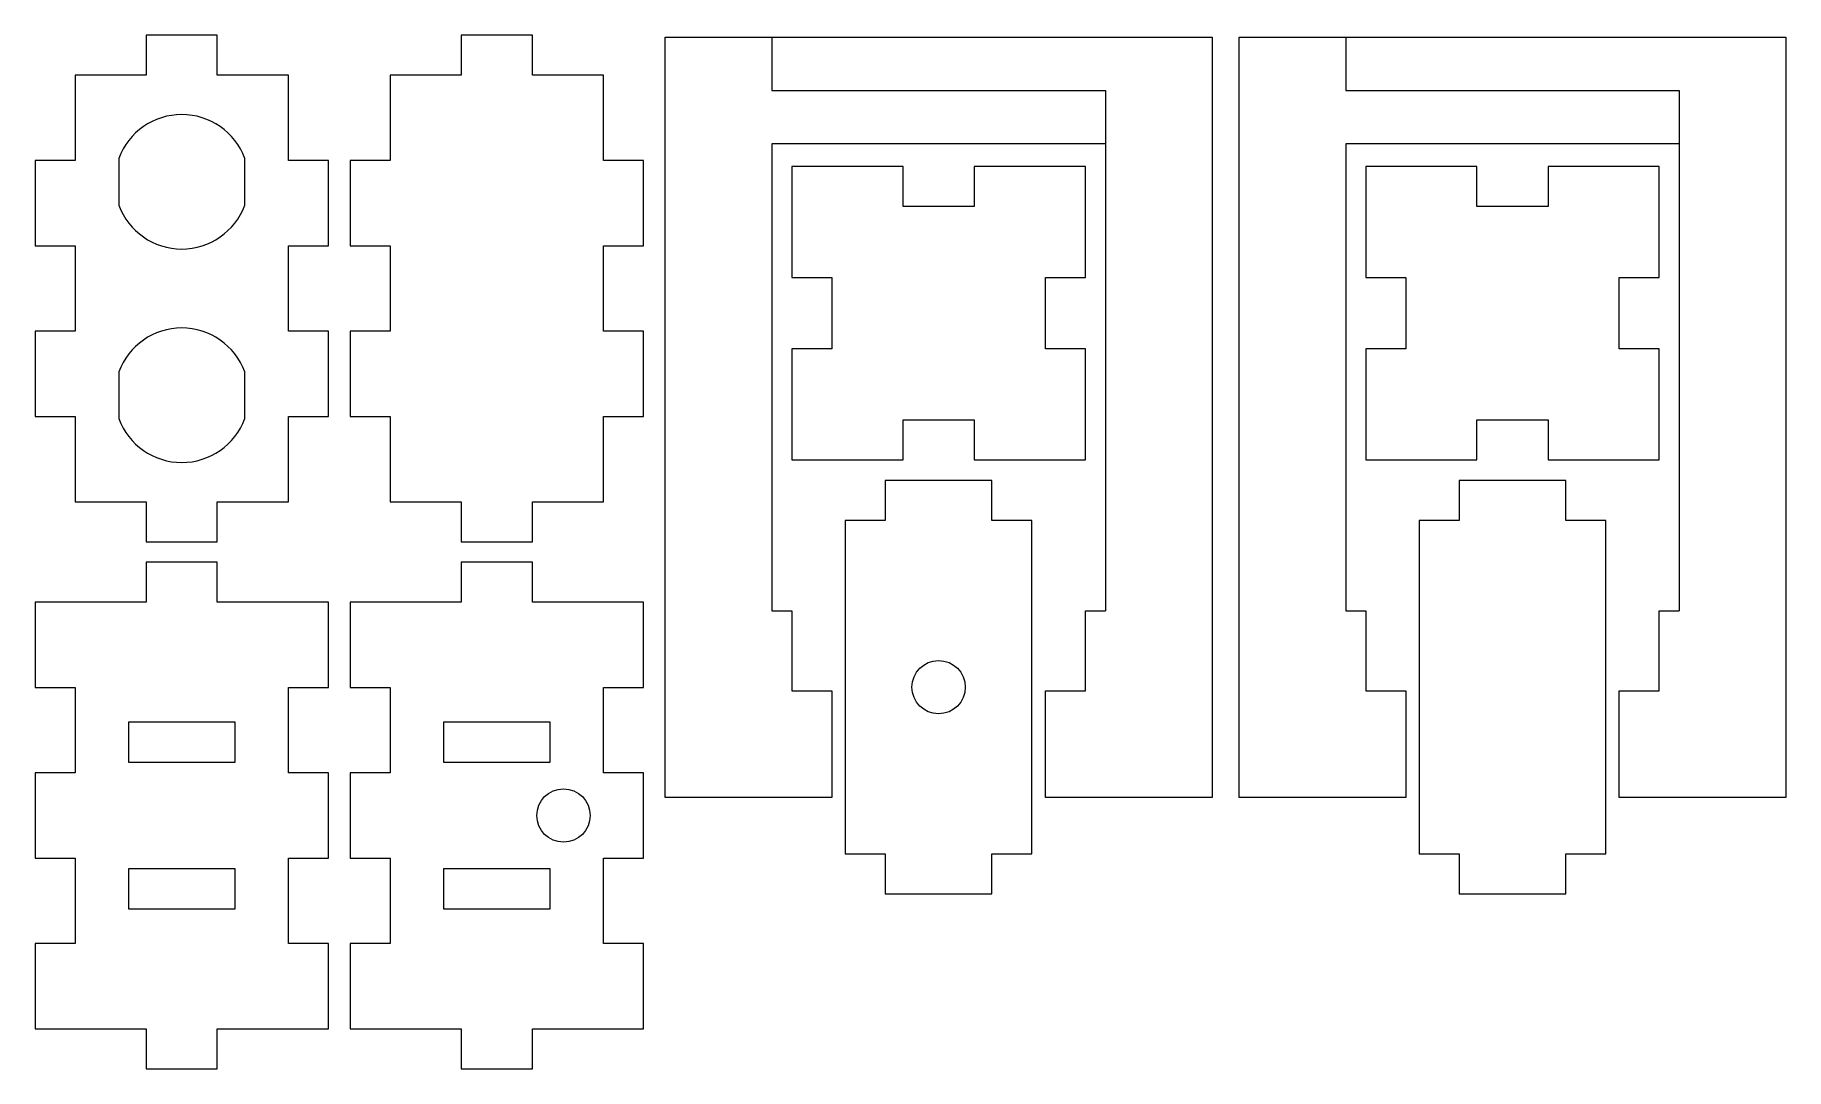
# Model space of a CAD drawing. Header units: inches. Extents: x 0.16 to 8.37, y 0.07 to 4.91.
import ezdxf

# ---------------------------------------------------------------- set-up
doc = ezdxf.new("R2010")
doc.units = ezdxf.units.IN
doc.header["$MEASUREMENT"] = 0

msp = doc.modelspace()

# ---------------------------------------------------------------- linework, layer by layer
at = {"color": 7, "linetype": 'Continuous', "lineweight": 15}
for p, q in [((1.0156, 4.912), (0.6823, 4.912)), ((0.6823, 4.912), (0.6823, 4.7245)), ((1.0156, 4.7245), (1.0156, 4.912)), ((2.1584, 4.912), (2.1584, 4.7245)), ((2.4918, 4.912), (2.1584, 4.912)), ((2.4918, 4.7245), (2.4918, 4.912)), ((3.1139, 4.9026), (3.6139, 4.9026)), ((3.1139, 1.3401), (3.1139, 4.9026)), ((3.6139, 4.9026), (3.6139, 4.6526)), ((3.6139, 4.9026), (5.6764, 4.9026)), ((5.6764, 4.9026), (5.6764, 1.3401)), ((5.8027, 4.9026), (6.3027, 4.9026)), ((5.8027, 1.3401), (5.8027, 4.9026)), ((6.3027, 4.9026), (6.3027, 4.6526)), ((6.3027, 4.9026), (8.3652, 4.9026)), ((8.3652, 4.9026), (8.3652, 1.3401)), ((0.349, 4.7245), (0.349, 4.3245)), ((0.6823, 4.7245), (0.349, 4.7245)), ((1.349, 4.7245), (1.0156, 4.7245)), ((1.349, 4.3245), (1.349, 4.7245)), ((1.8251, 4.7245), (1.8251, 4.3245)), ((2.1584, 4.7245), (1.8251, 4.7245)), ((2.8251, 4.7245), (2.4918, 4.7245)), ((2.8251, 4.3245), (2.8251, 4.7245)), ((3.6139, 4.6526), (5.1764, 4.6526)), ((5.1764, 4.6526), (5.1764, 4.4026)), ((5.1764, 4.6526), (5.1764, 2.2151)), ((6.3027, 4.6526), (7.8652, 4.6526)), ((7.8652, 4.6526), (7.8652, 4.4026)), ((7.8652, 4.6526), (7.8652, 2.2151)), ((5.1764, 4.4026), (3.6139, 4.4026)), ((3.6139, 4.4026), (3.6139, 2.2151)), ((7.8652, 4.4026), (6.3027, 4.4026)), ((6.3027, 4.4026), (6.3027, 2.2151)), ((0.1615, 4.3245), (0.1615, 3.9245)), ((0.349, 4.3245), (0.1615, 4.3245)), ((0.5537, 4.3341), (0.5537, 4.1149)), ((1.1442, 4.1149), (1.1442, 4.3341)), ((1.5365, 4.3245), (1.349, 4.3245)), ((1.5365, 3.9245), (1.5365, 4.3245)), ((1.6376, 4.3245), (1.6376, 3.9245)), ((1.8251, 4.3245), (1.6376, 4.3245)), ((3.0126, 4.3245), (2.8251, 4.3245)), ((3.0126, 3.9245), (3.0126, 4.3245)), ((3.7076, 4.2962), (3.7076, 3.7754)), ((4.2285, 4.2962), (3.7076, 4.2962)), ((4.2285, 4.1087), (4.2285, 4.2962)), ((5.0826, 4.2962), (4.5618, 4.2962)), ((4.5618, 4.2962), (4.5618, 4.1087)), ((5.0826, 3.7754), (5.0826, 4.2962)), ((6.3965, 4.2962), (6.3965, 3.7754)), ((6.9173, 4.2962), (6.3965, 4.2962)), ((6.9173, 4.1087), (6.9173, 4.2962)), ((7.7715, 4.2962), (7.2507, 4.2962)), ((7.2507, 4.2962), (7.2507, 4.1087)), ((7.7715, 3.7754), (7.7715, 4.2962)), ((4.5618, 4.1087), (4.2285, 4.1087)), ((7.2507, 4.1087), (6.9173, 4.1087)), ((0.1615, 3.9245), (0.349, 3.9245)), ((0.349, 3.9245), (0.349, 3.5245)), ((1.349, 3.9245), (1.5365, 3.9245)), ((1.349, 3.5245), (1.349, 3.9245)), ((1.6376, 3.9245), (1.8251, 3.9245)), ((1.8251, 3.9245), (1.8251, 3.5245)), ((2.8251, 3.9245), (3.0126, 3.9245)), ((2.8251, 3.5245), (2.8251, 3.9245)), ((3.7076, 3.7754), (3.8951, 3.7754)), ((3.8951, 3.7754), (3.8951, 3.442)), ((4.8951, 3.7754), (5.0826, 3.7754)), ((4.8951, 3.442), (4.8951, 3.7754)), ((6.3965, 3.7754), (6.584, 3.7754)), ((6.584, 3.7754), (6.584, 3.442)), ((7.584, 3.7754), (7.7715, 3.7754)), ((7.584, 3.442), (7.584, 3.7754)), ((0.1615, 3.5245), (0.1615, 3.1245)), ((0.349, 3.5245), (0.1615, 3.5245)), ((1.5365, 3.5245), (1.349, 3.5245)), ((1.5365, 3.1245), (1.5365, 3.5245)), ((1.6376, 3.5245), (1.6376, 3.1245)), ((1.8251, 3.5245), (1.6376, 3.5245)), ((3.0126, 3.5245), (2.8251, 3.5245)), ((3.0126, 3.1245), (3.0126, 3.5245)), ((3.7076, 3.442), (3.7076, 2.9212)), ((3.8951, 3.442), (3.7076, 3.442)), ((5.0826, 3.442), (4.8951, 3.442)), ((5.0826, 2.9212), (5.0826, 3.442)), ((6.3965, 3.442), (6.3965, 2.9212)), ((6.584, 3.442), (6.3965, 3.442)), ((7.7715, 3.442), (7.584, 3.442)), ((7.7715, 2.9212), (7.7715, 3.442)), ((0.5537, 3.3341), (0.5537, 3.1149)), ((1.1442, 3.1149), (1.1442, 3.3341)), ((0.1615, 3.1245), (0.349, 3.1245)), ((0.349, 3.1245), (0.349, 2.7245)), ((1.349, 3.1245), (1.5365, 3.1245)), ((1.349, 2.7245), (1.349, 3.1245)), ((1.6376, 3.1245), (1.8251, 3.1245)), ((1.8251, 3.1245), (1.8251, 2.7245)), ((2.8251, 3.1245), (3.0126, 3.1245)), ((2.8251, 2.7245), (2.8251, 3.1245)), ((4.2285, 2.9212), (4.2285, 3.1087)), ((4.2285, 3.1087), (4.5618, 3.1087)), ((4.5618, 3.1087), (4.5618, 2.9212)), ((6.9173, 2.9212), (6.9173, 3.1087)), ((6.9173, 3.1087), (7.2507, 3.1087)), ((7.2507, 3.1087), (7.2507, 2.9212)), ((3.7076, 2.9212), (4.2285, 2.9212)), ((4.5618, 2.9212), (5.0826, 2.9212)), ((6.3965, 2.9212), (6.9173, 2.9212)), ((7.2507, 2.9212), (7.7715, 2.9212)), ((4.1451, 2.8255), (4.1451, 2.638)), ((4.6451, 2.8255), (4.1451, 2.8255)), ((4.6451, 2.638), (4.6451, 2.8255)), ((6.834, 2.8255), (6.834, 2.638)), ((7.334, 2.8255), (6.834, 2.8255)), ((7.334, 2.638), (7.334, 2.8255)), ((0.349, 2.7245), (0.6823, 2.7245)), ((0.6823, 2.7245), (0.6823, 2.537)), ((1.0156, 2.537), (1.0156, 2.7245)), ((1.0156, 2.7245), (1.349, 2.7245)), ((1.8251, 2.7245), (2.1584, 2.7245)), ((2.1584, 2.7245), (2.1584, 2.537)), ((2.4918, 2.537), (2.4918, 2.7245)), ((2.4918, 2.7245), (2.8251, 2.7245)), ((3.9576, 2.638), (3.9576, 1.0755)), ((4.1451, 2.638), (3.9576, 2.638)), ((4.8326, 2.638), (4.6451, 2.638)), ((4.8326, 1.0755), (4.8326, 2.638)), ((6.6465, 2.638), (6.6465, 1.0755)), ((6.834, 2.638), (6.6465, 2.638)), ((7.5215, 2.638), (7.334, 2.638)), ((7.5215, 1.0755), (7.5215, 2.638)), ((0.6823, 2.537), (1.0156, 2.537)), ((2.1584, 2.537), (2.4918, 2.537)), ((1.0156, 2.4431), (0.6823, 2.4431)), ((0.6823, 2.4431), (0.6823, 2.2556)), ((1.0156, 2.2556), (1.0156, 2.4431)), ((2.4918, 2.4431), (2.1584, 2.4431)), ((2.1584, 2.4431), (2.1584, 2.2556)), ((2.4918, 2.2556), (2.4918, 2.4431)), ((0.1615, 2.2556), (0.1615, 1.8556)), ((0.6823, 2.2556), (0.1615, 2.2556)), ((1.5365, 2.2556), (1.0156, 2.2556)), ((1.5365, 1.8556), (1.5365, 2.2556)), ((1.6376, 2.2556), (1.6376, 1.8556)), ((2.1584, 2.2556), (1.6376, 2.2556)), ((3.0126, 2.2556), (2.4918, 2.2556)), ((3.0126, 1.8556), (3.0126, 2.2556)), ((3.6139, 2.2151), (3.7076, 2.2151)), ((3.7076, 2.2151), (3.7076, 1.8401)), ((5.0826, 1.8401), (5.0826, 2.2151)), ((5.0826, 2.2151), (5.1764, 2.2151)), ((6.3027, 2.2151), (6.3965, 2.2151)), ((6.3965, 2.2151), (6.3965, 1.8401)), ((7.7715, 1.8401), (7.7715, 2.2151)), ((7.7715, 2.2151), (7.8652, 2.2151)), ((0.1615, 1.8556), (0.349, 1.8556)), ((0.349, 1.8556), (0.349, 1.4556)), ((1.349, 1.8556), (1.5365, 1.8556)), ((1.349, 1.4556), (1.349, 1.8556)), ((1.6376, 1.8556), (1.8251, 1.8556)), ((1.8251, 1.8556), (1.8251, 1.4556)), ((2.8251, 1.8556), (3.0126, 1.8556)), ((2.8251, 1.4556), (2.8251, 1.8556)), ((3.7076, 1.8401), (3.8951, 1.8401)), ((3.8951, 1.8401), (3.8951, 1.3401)), ((4.8951, 1.8401), (5.0826, 1.8401)), ((4.8951, 1.3401), (4.8951, 1.8401)), ((6.3965, 1.8401), (6.584, 1.8401)), ((6.584, 1.8401), (6.584, 1.3401)), ((7.584, 1.8401), (7.7715, 1.8401)), ((7.584, 1.3401), (7.584, 1.8401)), ((0.599, 1.6931), (0.599, 1.5056)), ((1.099, 1.6931), (0.599, 1.6931)), ((1.099, 1.5056), (1.099, 1.6931)), ((2.0751, 1.6931), (2.0751, 1.5056)), ((2.5751, 1.6931), (2.0751, 1.6931)), ((2.5751, 1.5056), (2.5751, 1.6931)), ((0.599, 1.5056), (1.099, 1.5056)), ((2.0751, 1.5056), (2.5751, 1.5056)), ((0.1615, 1.4556), (0.1615, 1.0556)), ((0.349, 1.4556), (0.1615, 1.4556)), ((1.5365, 1.4556), (1.349, 1.4556)), ((1.5365, 1.0556), (1.5365, 1.4556)), ((1.6376, 1.4556), (1.6376, 1.0556)), ((1.8251, 1.4556), (1.6376, 1.4556)), ((3.0126, 1.4556), (2.8251, 1.4556)), ((3.0126, 1.0556), (3.0126, 1.4556)), ((3.8951, 1.3401), (3.1139, 1.3401)), ((5.6764, 1.3401), (4.8951, 1.3401)), ((6.584, 1.3401), (5.8027, 1.3401)), ((8.3652, 1.3401), (7.584, 1.3401)), ((3.9576, 1.0755), (4.1451, 1.0755)), ((4.1451, 1.0755), (4.1451, 0.888)), ((4.6451, 1.0755), (4.8326, 1.0755)), ((4.6451, 0.888), (4.6451, 1.0755)), ((6.6465, 1.0755), (6.834, 1.0755)), ((6.834, 1.0755), (6.834, 0.888)), ((7.334, 1.0755), (7.5215, 1.0755)), ((7.334, 0.888), (7.334, 1.0755)), ((0.1615, 1.0556), (0.349, 1.0556)), ((0.349, 1.0556), (0.349, 0.6556)), ((0.599, 1.0056), (0.599, 0.8181)), ((1.099, 1.0056), (0.599, 1.0056)), ((1.099, 0.8181), (1.099, 1.0056)), ((1.349, 1.0556), (1.5365, 1.0556)), ((1.349, 0.6556), (1.349, 1.0556)), ((1.6376, 1.0556), (1.8251, 1.0556)), ((1.8251, 1.0556), (1.8251, 0.6556)), ((2.0751, 1.0056), (2.0751, 0.8181)), ((2.5751, 1.0056), (2.0751, 1.0056)), ((2.5751, 0.8181), (2.5751, 1.0056)), ((2.8251, 1.0556), (3.0126, 1.0556)), ((2.8251, 0.6556), (2.8251, 1.0556)), ((4.1451, 0.888), (4.6451, 0.888)), ((6.834, 0.888), (7.334, 0.888)), ((0.599, 0.8181), (1.099, 0.8181)), ((2.0751, 0.8181), (2.5751, 0.8181)), ((0.1615, 0.6556), (0.1615, 0.2556)), ((0.349, 0.6556), (0.1615, 0.6556)), ((1.5365, 0.6556), (1.349, 0.6556)), ((1.5365, 0.2556), (1.5365, 0.6556)), ((1.6376, 0.6556), (1.6376, 0.2556)), ((1.8251, 0.6556), (1.6376, 0.6556)), ((3.0126, 0.6556), (2.8251, 0.6556)), ((3.0126, 0.2556), (3.0126, 0.6556)), ((0.1615, 0.2556), (0.6823, 0.2556)), ((0.6823, 0.2556), (0.6823, 0.0681)), ((1.0156, 0.0681), (1.0156, 0.2556)), ((1.0156, 0.2556), (1.5365, 0.2556)), ((1.6376, 0.2556), (2.1584, 0.2556)), ((2.1584, 0.2556), (2.1584, 0.0681)), ((2.4918, 0.0681), (2.4918, 0.2556)), ((2.4918, 0.2556), (3.0126, 0.2556)), ((0.6823, 0.0681), (1.0156, 0.0681)), ((2.1584, 0.0681), (2.4918, 0.0681))]:
    msp.add_line(p, q, dxfattribs=at)
for centre in [(4.3951, 1.8568), (2.6376, 1.2556)]:
    msp.add_circle(centre, 0.125, dxfattribs=at)
for centre, start, end in [((0.849, 4.2245), 20.36413, 159.63587), ((0.849, 4.2245), 200.36413, 339.63587), ((0.849, 3.2245), 20.36413, 159.63587), ((0.849, 3.2245), 200.36413, 339.63587)]:
    msp.add_arc(centre, 0.315, start, end, dxfattribs=at)

doc.saveas('drawing.dxf')
